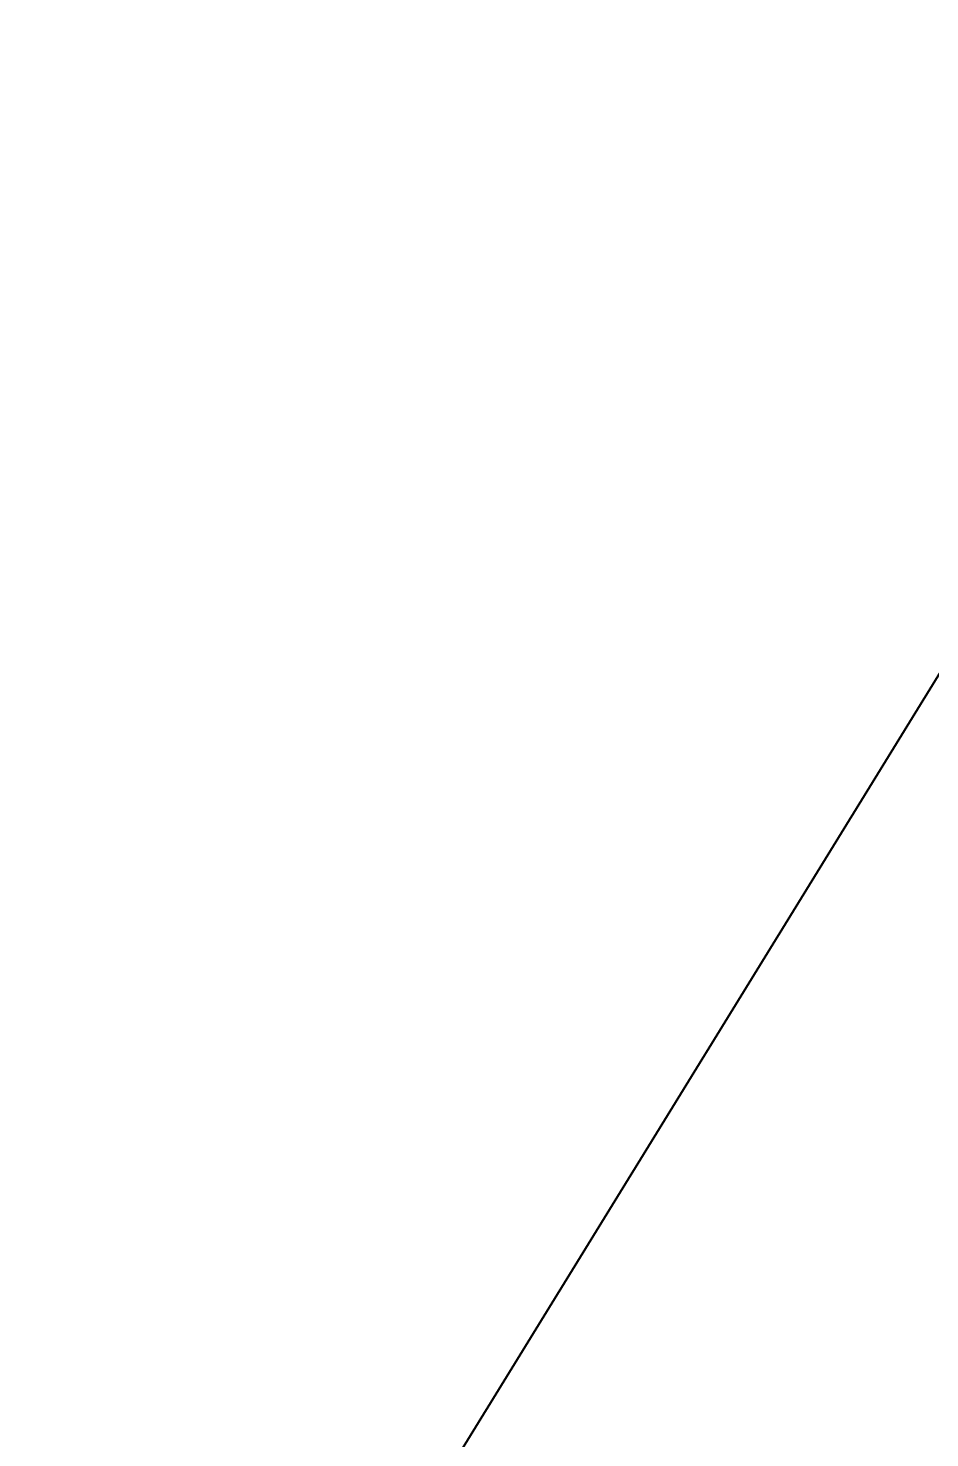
# Model space of a CAD drawing. Header units: inches. Extents: x -12418 to 57169, y -29325 to 19878.
# Drawn here: x 38998 to 39831, y 9334 to 10635 of the extents above; entities that cross this region are included whole.
import ezdxf
from ezdxf import colors
from ezdxf.entities.mleader import LeaderData, LeaderLine
from ezdxf.math import Vec2, Vec3

# ---------------------------------------------------------------- set-up
doc = ezdxf.new("R2010")
doc.units = ezdxf.units.IN
doc.header["$LTSCALE"] = 25
doc.header["$MEASUREMENT"] = 0
doc.layers.add('T-DATA-TEXT', color=2, linetype='Continuous', lineweight=25)
doc.styles.add('DC_Elc_Romans', font='elc_romans.shx', dxfattribs={"width": 0.7})

msp = doc.modelspace()

# ---------------------------------------------------------------- leaders
at = {"layer": 'T-DATA-TEXT'}
ml = msp.add_multileader_mtext('Standard', dxfattribs=at)
ml.set_content('WALL MOUNTED \\PJUNCTION BOX', color=256, style='DC_Elc_Romans')
ml.set_leader_properties(color=45)
ml.build(insert=Vec2(0, 0))
ml.multileader.update_dxf_attribs({"dogleg_length": 2, "arrow_head_size": 200, "scale": 100})
ctx = ml.context
ctx.base_point, ctx.scale, ctx.char_height, ctx.arrow_head_size, ctx.landing_gap_size, ctx.plane_origin = Vec3(40760.3, 10531.5), 100, 200, 200, 200, Vec3(41578.6, 12160.3)
notes = []
notes.append((ctx, [(0, (1, 1, 0), (40142.5, 10531.5), (1, 0), 617.8, [(2, [(40061.6, 8672.6), (39565, 8672.6), (38998.2, 8672.6)], 0, [])])]))
ctx.mtext.insert, ctx.mtext.flow_direction = Vec3(40960.3, 10631.5), 5
for ctx, leaders in notes:
    for number, flags, end, landing, length, lines in leaders:
        leader = LeaderData()
        leader.index, (leader.has_last_leader_line, leader.has_dogleg_vector, leader.attachment_direction) = number, flags
        leader.last_leader_point, leader.dogleg_vector, leader.dogleg_length = Vec3(end), Vec3(landing), length
        for number, points, colour, breaks in lines:
            line = LeaderLine()
            line.index, line.vertices, line.color, line.breaks = number, Vec3.list(points), colors.encode_raw_color(colour), breaks
            leader.lines.append(line)
        ctx.leaders.append(leader)

doc.saveas('drawing.dxf')
